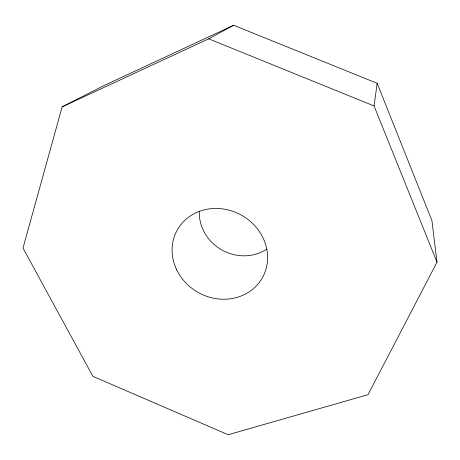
<?xml version="1.0" encoding="UTF-8"?>
<svg xmlns="http://www.w3.org/2000/svg" width="460" height="460" viewBox="0 0 460 460"><rect width="100%" height="100%" fill="white"/><g stroke="black" fill="none" stroke-linecap="round" stroke-linejoin="round"><path stroke-width="0.69" d="M437 262.2L374.055 105.949L377.16 83.289L233.645 25.265L103.96 85.577L62.134 106.864L23 248.072L92.914 376.36L228.189 434.734L368.011 394.68L437 262.2L431.94 220.645L377.16 83.289M62.134 106.864L208.69 38.83L233.645 25.265M208.69 38.83L374.055 105.949M266.909 249.021A42.843 39.83 29.2 0 1 222.163 250.136A42.843 39.83 29.2 0 1 199.272 211.646M176.404 269.221A48.783 44.281 29.2 0 0 258.738 283.136A48.783 44.281 29.2 0 0 224.399 209.162A48.783 44.281 29.2 0 0 176.404 269.221"/></g></svg>
